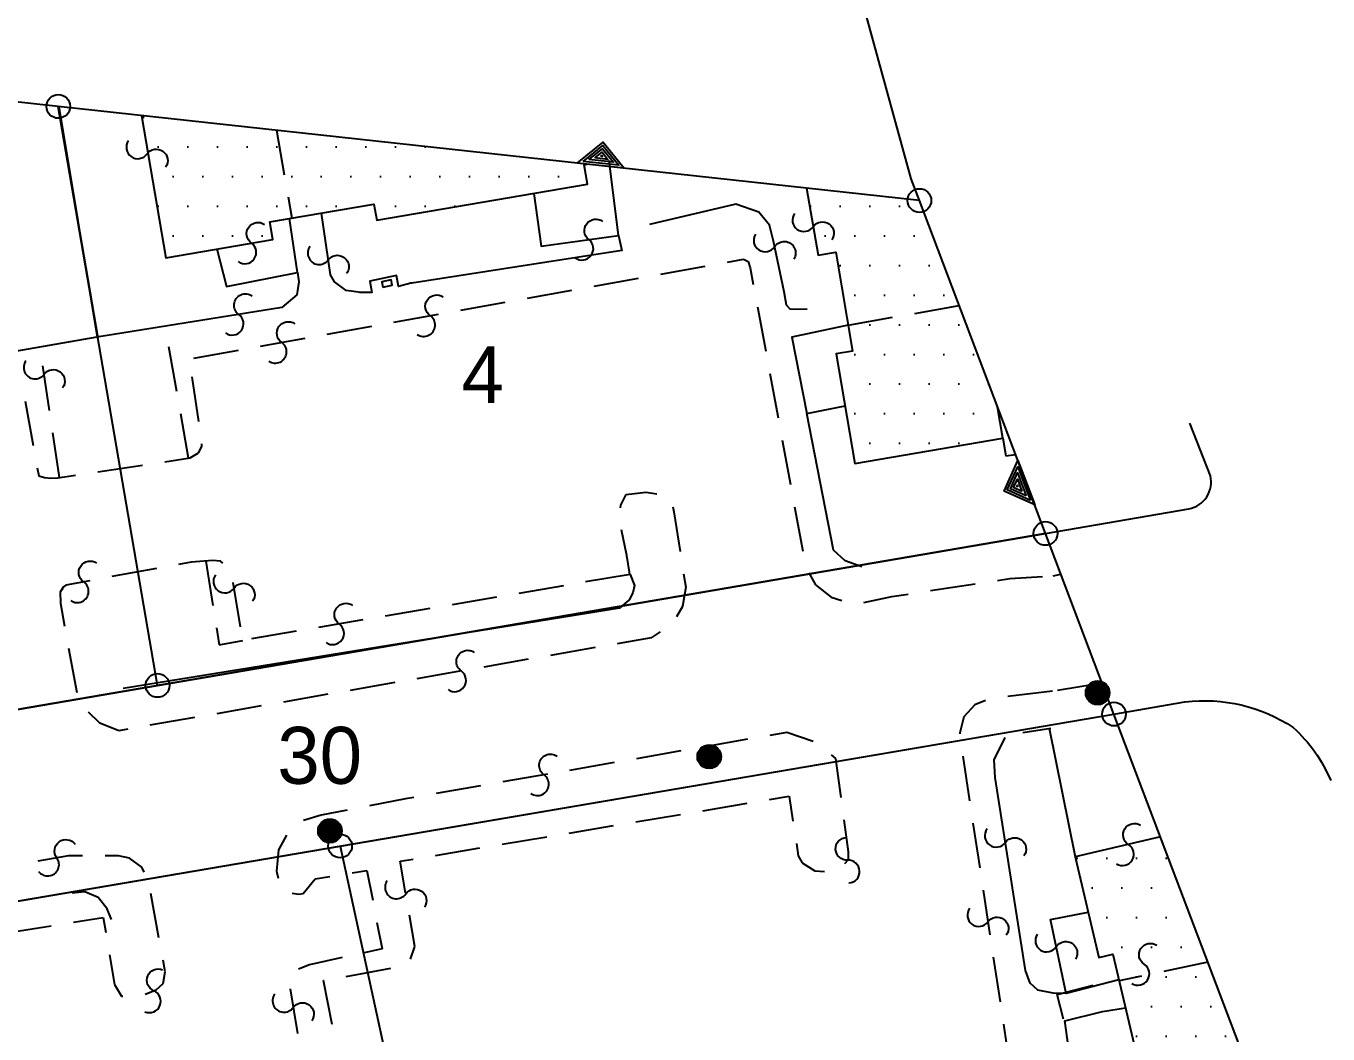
# Model space of a CAD drawing. Extents: x 160399 to 161261, y 619805 to 620526.
# Drawn here: x 160842.3 to 160910.9, y 620229.8 to 620282.9 of the extents above; entities that cross this region are included whole.
import ezdxf
from ezdxf.enums import TextEntityAlignment as Align

# ---------------------------------------------------------------- set-up
doc = ezdxf.new("R2010")
doc.units = 0
doc.header["$LTSCALE"] = 0.375
doc.header["$MEASUREMENT"] = 0
doc.linetypes.add('HIDDEN', pattern=[9.525, 6.35, -3.175])
doc.layers.get('0').update_dxf_attribs({"linetype": 'CONTINUOUS'})
for name, color, linetype in [('FNCP002', 251, 'CONTINUOUS'), ('PCLP001', 7, 'CONTINUOUS'), ('PCLP004', 7, 'CONTINUOUS'), ('PCLP007', 7, 'CONTINUOUS'), ('PCLS001', 2, 'CONTINUOUS'), ('PCLS002', 2, 'CONTINUOUS'), ('PH-BLDH001', 3, 'CONTINUOUS'), ('PH-BLDP001', 3, 'CONTINUOUS'), ('PH-BLDP008', 3, 'CONTINUOUS'), ('PH-BLDP030', 3, 'HIDDEN'), ('PH-BLDP034', 3, 'CONTINUOUS'), ('PH-FNCP000', 3, 'CONTINUOUS'), ('PH-LGTS008', 3, 'CONTINUOUS'), ('PH-PHNS006', 3, 'CONTINUOUS'), ('PH-RODP021', 3, 'HIDDEN'), ('PH-RODP023', 3, 'HIDDEN'), ('PH-RODP026', 3, 'HIDDEN'), ('SRVS007', 2, 'CONTINUOUS'), ('UD_PCLS008', 11, 'CONTINUOUS')]:
    doc.layers.add(name, color=color, linetype=linetype)
doc.styles.add('HEBTXT', font='hebtxt')

# ---------------------------------------------------------------- blocks, each defined once
blk = doc.blocks.new('*X10')
at = {"color": 0}
for p, q in [((-0.5, 0), (0.5, 0)), ((-0.499, 0.032), (0.499, 0.032)), ((-0.496, 0.064), (0.496, 0.064)), ((-0.491, 0.095), (0.491, 0.095)), ((-0.484, 0.127), (0.484, 0.127)), ((-0.474, 0.159), (0.474, 0.159)), ((-0.462, 0.191), (0.462, 0.191)), ((-0.448, 0.222), (0.448, 0.222)), ((-0.431, 0.254), (0.431, 0.254)), ((-0.41, 0.286), (0.41, 0.286)), ((-0.386, 0.318), (0.386, 0.318)), ((-0.358, 0.349), (0.358, 0.349)), ((-0.324, 0.381), (0.324, 0.381)), ((-0.282, 0.413), (0.282, 0.413)), ((-0.229, 0.445), (0.229, 0.445)), ((-0.152, 0.476), (0.152, 0.476)), ((-0.499, -0.032), (0.499, -0.032)), ((-0.496, -0.064), (0.496, -0.064)), ((-0.491, -0.095), (0.491, -0.095)), ((-0.484, -0.127), (0.484, -0.127)), ((-0.474, -0.159), (0.474, -0.159)), ((-0.462, -0.191), (0.462, -0.191)), ((-0.448, -0.222), (0.448, -0.222)), ((-0.431, -0.254), (0.431, -0.254)), ((-0.41, -0.286), (0.41, -0.286)), ((-0.386, -0.318), (0.386, -0.318)), ((-0.358, -0.349), (0.358, -0.349)), ((-0.324, -0.381), (0.324, -0.381)), ((-0.282, -0.413), (0.282, -0.413)), ((-0.229, -0.445), (0.229, -0.445)), ((-0.152, -0.476), (0.152, -0.476))]:
    blk.add_line(p, q, dxfattribs=at)
blk = doc.blocks.new('LGTS008')
blk.add_circle((0, 0), 0.5)
blk.add_blockref('*X10', (0, 0))
at = {"style": 'HEBTXT', "flags": 8}
blk.add_attdef('DESC', text='', height=1.5, dxfattribs=at).set_placement((-3.815, -0.648), align=Align.CENTER)
at = {"style": 'HEBTXT', "flags": 9}
blk.add_attdef('ID', (0, -2.843), '', height=1.5, dxfattribs=at)
blk = doc.blocks.new('PHNS006')
at = {"layer": 'PH-PHNS006', "flags": 128}
blk.add_lwpolyline([(-0.5, -0.3125), (0.5, -0.3125), (0.5, 0.25), (-0.5, 0.25), (-0.5, -0.3125)], dxfattribs=at)
blk = doc.blocks.new('PCLS002')
blk.add_lwpolyline([(-0.849, -0.849, 1), (0, 0, -1), (0.849, 0.849, -1)], format="xyb")
blk = doc.blocks.new('PCLS008')
at = {"style": 'HEBTXT', "flags": 1}
blk.add_attdef('CAPTION', text='', height=1.5, dxfattribs=at).set_placement((-0.165, -14.191), align=Align.CENTER)
blk = doc.blocks.new('SRVS007')
blk.add_circle((0, 0), 0.5)
at = {"style": 'HEBTXT'}
blk.add_attdef('NAME', text='', height=1.8, dxfattribs=at).set_placement((-0.011, -2.996), align=Align.CENTER)
for tag, flags, p in [('KIND', 1, (0, -6.042, -0.001)), ('HEIGHT', 1, (0, -8, -0.001)), ('SOURCE-CODE', 9, (0, -9.958, -0.001)), ('MARK-CODE', 9, (0, -11.916, -0.001))]:
    blk.add_attdef(tag, text='', height=1.8, dxfattribs=dict(at, flags=flags)).set_placement(p, align=Align.CENTER)
blk = doc.blocks.new('SU93_41L')
for points in [[(-1, 0), (0, 1), (1, 0)], [(-0.759, 0.1), (0, 0.859), (0.759, 0.1)], [(-0.517, 0.2), (0, 0.717), (0.517, 0.2)], [(-0.276, 0.3), (0, 0.576), (0.276, 0.3)], [(-0.034, 0.4), (0, 0.434), (0.034, 0.4)]]:
    blk.add_lwpolyline(points, close=True)
blk = doc.blocks.new('SU93_41R')
for points in [[(1, 0), (0, -1), (-1, 0)], [(0.759, -0.1), (0, -0.859), (-0.759, -0.1)], [(0.517, -0.2), (0, -0.717), (-0.517, -0.2)], [(0.276, -0.3), (0, -0.576), (-0.276, -0.3)], [(0.034, -0.4), (0, -0.434), (-0.034, -0.4)]]:
    blk.add_lwpolyline(points, close=True)

msp = doc.modelspace()

# ---------------------------------------------------------------- hatches: boundary and pattern name
at = {"layer": 'PH-BLDH001'}
h = msp.add_hatch(dxfattribs=at)
h.set_pattern_fill('DOTS', color=256, scale=25, style=0)
h.paths.add_polyline_path([(160855.099, 620272.612), (160860.59, 620273.549), (160860.735, 620272.697), (160871.847, 620274.594), (160871.664, 620275.666), (160848.334, 620278.218), (160849.614, 620270.722), (160855.257, 620271.685)])
h = msp.add_hatch(dxfattribs=at)
h.set_pattern_fill('DOTS', color=256, scale=25, style=0)
h.paths.add_polyline_path([(160893.737, 620261.199), (160893.454, 620262.857), (160891.432, 620268.195), (160885.58, 620267.165), (160885.58, 620267.165), (160885.813, 620265.798), (160884.949, 620265.651), (160885.937, 620259.867)])
h.paths.add_polyline_path([(160889.555, 620273.149, -0.559963), (160888.713, 620273.801), (160883.389, 620274.384), (160883.991, 620270.858), (160884.922, 620271.017), (160885.58, 620267.165), (160891.432, 620268.195)])
h = msp.add_hatch(dxfattribs=at)
h.set_pattern_fill('DOTS', color=256, scale=25, style=0)
h.paths.add_polyline_path([(160889.36, 620211.576), (160889.973, 620208.96), (160900.653, 620211.464), (160900.071, 620213.95), (160905.687, 620215.266), (160905.235, 620217.194), (160908.588, 620217.98), (160907.826, 620221.231), (160909.108, 620221.531), (160902.042, 620240.184), (160897.541, 620239.129), (160898.783, 620233.83), (160899.528, 620234.005), (160900.787, 620228.632), (160899.833, 620228.408), (160901.19, 620222.622), (160895.463, 620221.279), (160895.689, 620220.314), (160890.524, 620219.103), (160890.268, 620220.196), (160879.093, 620217.576), (160879.292, 620216.728), (160874.035, 620215.496), (160873.816, 620216.429), (160868.305, 620215.137), (160870.191, 620207.094), (160873.042, 620207.762), (160873.324, 620206.559), (160879.676, 620208.048), (160879.984, 620206.734), (160884.159, 620207.713), (160883.572, 620210.219)])

# ---------------------------------------------------------------- linework, layer by layer
at = {"layer": 'FNCP002', "flags": 128}
for points in [[(160843.951, 620278.698), (160846.04, 620266.5)], [(160895.981, 620256.185), (160796.63, 620239.17)], [(160818.77, 620232.88), (160899.589, 620246.662)]]:
    msp.add_lwpolyline(points, dxfattribs=at)
at = {"layer": 'PCLP001', "flags": 128}
msp.add_lwpolyline([(160942.638, 620160.532), (160941.941, 620165.367), (160937.543, 620195.905), (160937.973, 620197.393), (160943.403, 620216.182), (160943.754, 620217.396), (160936.673, 620219.121), (160931.786, 620220.312), (160923.747, 620223.216), (160919.92, 620220.654), (160916.222, 620218.177), (160911.561, 620215.056), (160899.589, 620246.662), (160895.981, 620256.185), (160889.334, 620273.734), (160843.951, 620278.698), (160819.89, 620281.33), (160712.811, 620293.042)], dxfattribs=at)
at = {"layer": 'PCLP004'}
for p, q in [((160849.18, 620248.17), (160843.951, 620278.698)), ((160849.18, 620248.17), (160895.981, 620256.185)), ((160796.63, 620239.17), (160849.18, 620248.17)), ((160858.805, 620239.707), (160899.589, 620246.662)), ((160818.77, 620232.88), (160858.805, 620239.707)), ((160858.805, 620239.707), (160868.19, 620196.44))]:
    msp.add_line(p, q, dxfattribs=at)
at = {"layer": 'PCLP004', "flags": 128}
for points in [[(160895.981, 620256.185), (160903.54, 620257.48, 0.424943), (160904.67, 620259.23), (160903.582, 620262)], [(160899.589, 620246.662), (160903.33, 620247.3, -0.179956), (160909.03, 620245.96, -0.110816), (160911.01, 620243.16)]]:
    msp.add_lwpolyline(points, format="xyb", dxfattribs=at)
at = {"layer": 'PCLP007', "flags": 128}
msp.add_lwpolyline([(160889.334, 620273.734), (160888.898, 620274.886), (160876.664, 620319.478)], dxfattribs=at)
at = {"layer": 'PH-BLDP001'}
for points in [[(160848.334, 620278.218), (160849.614, 620270.722), (160855.257, 620271.685), (160855.099, 620272.612), (160860.59, 620273.549), (160860.59, 620273.549), (160860.735, 620272.697), (160871.847, 620274.594), (160871.671, 620275.625), (160871.816, 620275.65)], [(160883.389, 620274.384), (160883.991, 620270.858), (160884.922, 620271.017), (160885.813, 620265.798), (160884.949, 620265.651), (160885.937, 620259.867), (160893.737, 620261.199), (160893.454, 620262.857)], [(160902.042, 620240.184), (160897.541, 620239.129), (160898.783, 620233.83), (160899.528, 620234.005), (160900.787, 620228.632)]]:
    msp.add_lwpolyline(points, dxfattribs=at)
at = {"layer": 'PH-BLDP008'}
for points in [[(160869.006, 620274.109), (160869.392, 620271.332), (160873.474, 620271.885), (160872.987, 620275.85)], [(160852.299, 620271.18), (160852.813, 620269.202), (160856.567, 620269.949), (160856.138, 620272.789)], [(160885.58, 620267.165), (160882.616, 620266.531), (160883.403, 620262.508), (160885.416, 620262.915)], [(160899.847, 620232.643), (160897.078, 620231.936), (160896.245, 620235.825), (160898.221, 620236.227)]]:
    msp.add_lwpolyline(points, dxfattribs=at)
at = {"layer": 'PH-BLDP030'}
for points in [[(160855.445, 620277.441), (160856.253, 620272.809)], [(160885.58, 620267.165), (160891.432, 620268.195)], [(160904.54, 620233.59), (160899.858, 620232.597)]]:
    msp.add_lwpolyline(points, dxfattribs=at)
at = {"layer": 'PH-BLDP034'}
msp.add_lwpolyline([(160896.932, 620230.577), (160896.59, 620231.882), (160898.484, 620232.379)], dxfattribs=at)
at = {"layer": 'PH-FNCP000'}
for points in [[(160846.014, 620266.53), (160844, 620278.692)], [(160859.991, 620268.912), (160859.895, 620268.894), (160859.131, 620268.987), (160858.513, 620269.445), (160858.295, 620269.816), (160857.818, 620273.076)], [(160883.418, 620268.011), (160882.909, 620267.997), (160882.521, 620268.003), (160882.327, 620268.224), (160882.206, 620268.927), (160881.648, 620271.584), (160881.44, 620272.445), (160880.879, 620273.13), (160879.665, 620273.55), (160875.107, 620272.475)], [(160873.474, 620271.885), (160873.656, 620271.095), (160862.579, 620269.385), (160862.538, 620269.377)], [(160856.567, 620269.949), (160856.628, 620269.447), (160856.515, 620268.755), (160855.732, 620268.094), (160845.987, 620266.526), (160836.223, 620264.83), (160835.901, 620264.837), (160835.68, 620265.024), (160835.07, 620266.228)], [(160862.538, 620269.377), (160861.89, 620269.197), (160861.769, 620269.786), (160860.377, 620269.477), (160860.478, 620268.895), (160859.83, 620268.886)], [(160886.302, 620254.425), (160885.416, 620254.744), (160884.801, 620255.307), (160883.403, 620262.508)], [(160874.092, 620254.026), (160874.314, 620253.437), (160874.234, 620253.049), (160874.047, 620252.68), (160873.525, 620252.245), (160847.369, 620248.012)], [(160894.79, 620245.69), (160896.264, 620245.917)], [(160896.176, 620245.919), (160897.541, 620239.129)], [(160897.078, 620231.936), (160896.389, 620231.942), (160895.579, 620232.109), (160895.177, 620232.483), (160894.929, 620233.139), (160893.333, 620243.312), (160893.27, 620244.241), (160893.847, 620245.435)], [(160846.75, 620235.835), (160846.529, 620236.397), (160846.061, 620237), (160845.354, 620237.289), (160844.681, 620237.219)], [(160892.495, 620222.3), (160891.474, 620225.786), (160895.804, 620226.821), (160896.563, 620226.969), (160897.15, 620227.472), (160897.413, 620228.198), (160897.201, 620229.118), (160897.006, 620230.483), (160898.98, 620230.981)]]:
    msp.add_lwpolyline(points, dxfattribs=at)
at = {"layer": 'PH-RODP021', "flags": 128}
for points in [[(160797.395, 620237.311), (160823.243, 620241.605), (160837.097, 620244.06), (160837.859, 620244.865), (160838.361, 620246.364), (160837.506, 620251.223), (160837.097, 620251.651), (160835.437, 620251.83), (160835.123, 620251), (160835.521, 620247.573), (160815.202, 620243.766), (160812.478, 620258.892), (160842.054, 620264.032), (160842.921, 620259.227), (160843.216, 620259.127), (160843.551, 620259.107), (160843.919, 620259.114), (160850.9, 620260.164), (160851.348, 620260.439), (160851.508, 620260.774), (160851.515, 620261.108), (160850.862, 620265.379), (160880.062, 620270.639), (160880.31, 620270.518), (160880.417, 620270.19), (160883.35, 620254.382), (160883.863, 620253.472), (160884.676, 620252.817), (160885.675, 620252.509), (160886.23, 620252.504), (160887.89, 620252.86), (160894.094, 620253.809), (160896.376, 620253.956)], [(160874.079, 620254.033), (160873.924, 620255.03), (160873.501, 620256.977), (160873.607, 620257.68), (160873.888, 620258.243), (160874.925, 620258.358), (160875.735, 620258.245), (160876.291, 620257.81), (160876.399, 620257.321), (160877.018, 620253.359), (160876.857, 620252.333), (160876.326, 620251.441), (160875.193, 620250.68), (160847.137, 620245.782), (160846.147, 620246.185), (160845.37, 620246.918), (160844.946, 620247.762), (160844.078, 620252.487), (160844.071, 620253.123), (160844.205, 620253.284)], [(160874.092, 620254.026), (160853.672, 620250.547), (160853.121, 620253.867), (160852.859, 620254.422), (160852.504, 620254.717), (160852.102, 620254.756), (160850.951, 620254.675), (160844.345, 620253.458), (160844.232, 620253.371), (160844.071, 620253.123)], [(160896.376, 620253.956), (160896.794, 620254.04)], [(160896.351, 620247.862), (160893.048, 620247.469), (160892.253, 620247.149), (160891.684, 620246.508), (160891.461, 620245.68), (160891.511, 620245.192), (160893.928, 620229.229), (160864.62, 620223.962), (160863.833, 620228.567), (160863.592, 620228.875), (160863.25, 620228.988), (160858.772, 620228.308), (160857.932, 620232.612), (160861.968, 620233.358), (160862.507, 620233.704), (160862.743, 620234.416), (160861.963, 620238.901), (160882.47, 620242.332), (160882.948, 620239.187), (160883.162, 620238.812), (160883.827, 620238.394), (160884.61, 620238.351), (160885.316, 620238.695), (160885.592, 620239.002), (160885.599, 620239.396), (160884.932, 620244.316), (160883.959, 620245.134), (160882.353, 620245.693), (160862.255, 620242.188), (160857.804, 620241.34), (160856.829, 620241.042), (160856.04, 620240.397), (160855.555, 620239.5), (160855.457, 620238.38), (160855.618, 620237.643), (160856.054, 620237.262), (160856.636, 620237.176), (160856.857, 620237.196), (160857.486, 620237.98), (160860.216, 620238.417), (160861.016, 620234.281), (160857.182, 620233.448), (160856.565, 620233.194), (160856.199, 620232.637), (160856.158, 620232.235), (160857.746, 620222.785), (160838.579, 620218.933), (160838.438, 620219.394), (160837.253, 620219.219), (160836.614, 620222.592), (160836.268, 620223.102), (160835.502, 620223.281), (160834.057, 620222.992), (160833.481, 620222.911), (160833.088, 620222.482), (160833.027, 620222.054), (160834.829, 620212.67), (160827.032, 620211.251), (160824.988, 620221.351), (160822.685, 620221.175), (160821.07, 620231.897), (160846.315, 620235.935), (160846.914, 620232.408), (160847.276, 620231.792), (160848.225, 620231.765), (160849.103, 620232.124), (160849.484, 620232.45), (160849.591, 620233.08), (160848.697, 620237.858), (160848.353, 620238.585), (160847.706, 620239.061), (160847.116, 620239.182), (160844.485, 620239.193), (160816.87, 620234.41), (160798.411, 620231.402)], [(160898.969, 620248.297), (160896.351, 620247.862)]]:
    msp.add_lwpolyline(points, dxfattribs=at)
at = {"layer": 'PH-RODP023', "flags": 128}
for points in [[(160893.737, 620261.199), (160893.894, 620260.282), (160894.405, 620260.348)], [(160898.98, 620230.981), (160900.193, 620231.168)]]:
    msp.add_lwpolyline(points, dxfattribs=at)
at = {"layer": 'PH-RODP026', "flags": 128}
for points in [[(160850.82, 620260.152), (160849.586, 620267.105)], [(160844.017, 620259.129), (160842.998, 620266.007)], [(160851.732, 620254.73), (160852.428, 620250.312), (160853.672, 620250.547)]]:
    msp.add_lwpolyline(points, dxfattribs=at)

# ---------------------------------------------------------------- block references
at = {"layer": 'PCLS001', "xscale": 1.25, "yscale": 1.25, "zscale": 1.25}
for name, p, rotation in [('SU93_41R', (160872.536, 620275.571), 173.7574831363252), ('SU93_41L', (160894.969, 620258.859), 110.746331707416)]:
    msp.add_blockref(name, p, dxfattribs=dict(at, rotation=rotation))
at = {"layer": 'PCLS002'}
for p, rotation in [((160848.628, 620276.192, 43.019), 279.6879616027902), ((160883.735, 620272.357, 45.849), 279.6909672904732), ((160854.132, 620271.493, 43.019), 9.684455158759755), ((160871.914, 620271.674, 38.434), 7.715051094888864), ((160881.707, 620271.305, 33.494), 281.8603987176335), ((160858.18, 620270.605, 33.39), 278.3243912851568), ((160853.464, 620267.729, 33.596), 9.140717975289133), ((160863.553, 620267.665, 33.561), 10.21157595868953), ((160855.728, 620266.255, 33.561), 10.21157595868953), ((160843.21, 620264.577, 33.119), 278.4272709244828), ((160845.29, 620253.632, 32.691), 10.43835836267494), ((160853.214, 620253.305, 32.691), 279.4231379576458), ((160858.756, 620251.413, 32.691), 9.668769650808613), ((160865.187, 620248.933, 32.691), 9.902862023407522), ((160869.55, 620243.46, 33.494), 9.892633849244053), ((160893.869, 620239.898, 35.125), 278.9162203374879), ((160900.352, 620239.788, 43.841), 13.19092693202133), ((160843.874, 620239.087, 33.494), 351.5944392886489), ((160885.552, 620238.958, 33.494), 48.04373588912644), ((160862.262, 620237.181, 33.494), 279.8658069431), ((160892.946, 620235.712, 33.494), 278.609906527549), ((160896.55, 620234.399, 39.03), 282.0897262771099), ((160901.185, 620233.471, 46.862), 11.97651996022527), ((160848.985, 620232.076, 33.494), 22.23885897699679), ((160856.333, 620231.194, 33.494), 279.5389943897184)]:
    msp.add_blockref('PCLS002', p, dxfattribs=dict(at, rotation=rotation))
at = {"layer": 'PH-LGTS008', "xscale": 1.25, "yscale": 1.25, "zscale": 1.25}
for p in [(160898.727, 620247.786, 32.532), (160878.258, 620244.417, 32.845), (160858.267, 620240.504, 32.892)]:
    msp.add_blockref('LGTS008', p, dxfattribs=at)
at = {"layer": 'PH-PHNS006', "xscale": 0.5, "yscale": 0.5, "zscale": 0.5, "rotation": 11.359844}
msp.add_blockref('PHNS006', (160861.274, 620269.377, 34.752), dxfattribs=at)
at = {"layer": 'SRVS007', "xscale": 1.25, "yscale": 1.25, "zscale": 1.25}
for p in [(160843.951, 620278.698, 1000), (160889.334, 620273.734, 1000), (160895.981, 620256.185, 1000), (160849.18, 620248.17, 1000), (160899.589, 620246.662, 1000), (160858.805, 620239.707, 1000)]:
    msp.add_blockref('SRVS007', p, dxfattribs=at)
at = {"layer": 'UD_PCLS008'}
ref = msp.add_blockref('PCLS008', (160866.328, 620263.679, 4), dxfattribs=dict(at, xscale=1.25, yscale=1.25, zscale=1.25))
ref.add_attrib('PARCEL', '4', dxfattribs={"layer": '0', "height": 3, "style": 'HEBTXT'}).set_placement((160866.328, 620264.554), align=Align.MIDDLE_CENTER)
ref = msp.add_blockref('PCLS008', (160857.729, 620243.611, 30), dxfattribs=dict(at, xscale=1.25, yscale=1.25, zscale=1.25))
ref.add_attrib('PARCEL', '30', dxfattribs={"layer": '0', "height": 3, "style": 'HEBTXT'}).set_placement((160857.729, 620244.486), align=Align.MIDDLE_CENTER)

doc.saveas('drawing.dxf')
